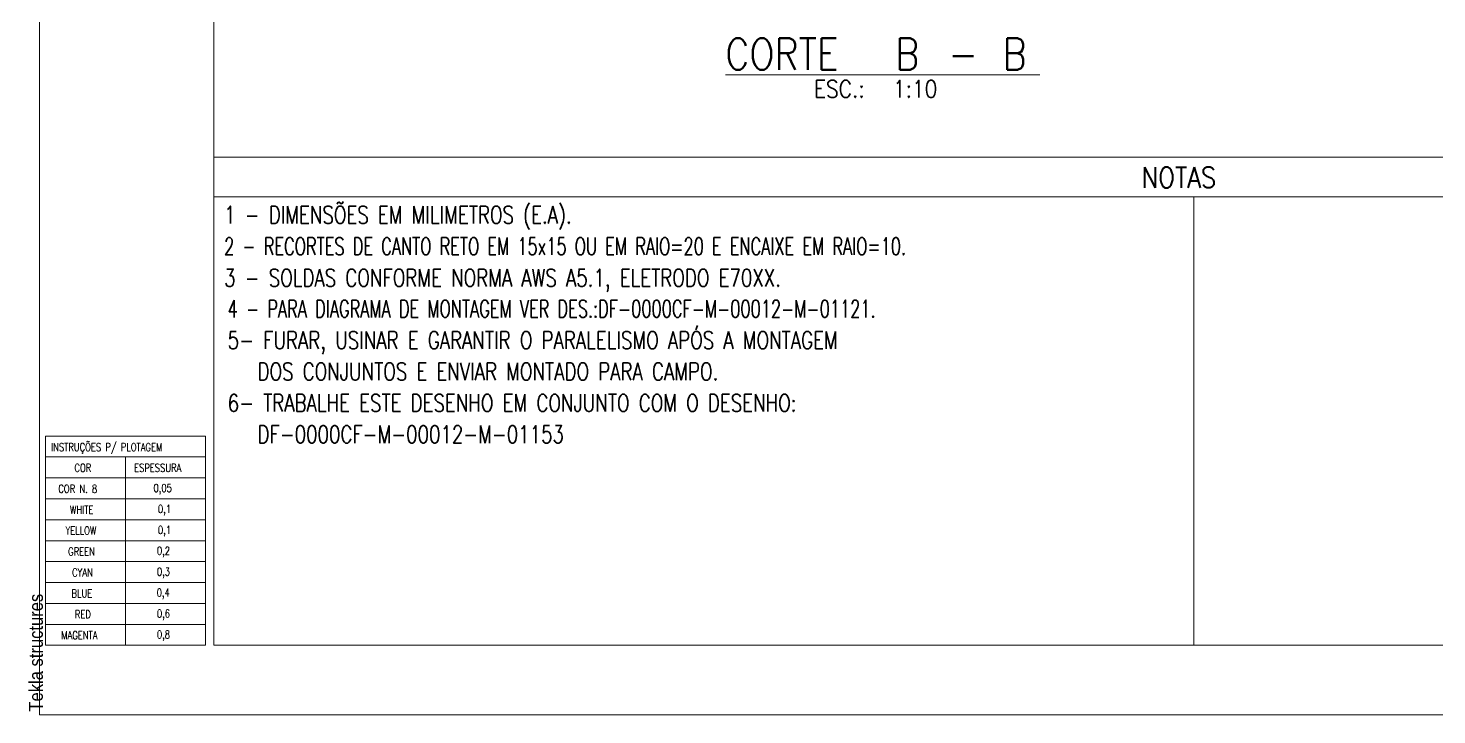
# Model space of a CAD drawing. Header units: millimetres. Extents: x 2 to 845, y 5 to 599.
# Drawn here: x 2.4 to 204.4, y 5 to 103.5 of the extents above; entities that cross this region are included whole.
import ezdxf

# ---------------------------------------------------------------- set-up
doc = ezdxf.new("R2010")
doc.units = ezdxf.units.MM
doc.linetypes.add('XKITLINE00', pattern=[0])
doc.layers.add('Folha do desenho', color=3, linetype='Continuous', lineweight=0)
doc.layers.add('Outro tipo de objeto', color=7, linetype='Continuous', lineweight=0)
doc.styles.add('ARIAL', font='ARIAL.TTF')
doc.styles.add('ROMANS', font='ROMANS__.TTF')
doc.styles.add('SIMPLEX', font='SIMPLEX_.TTF')

msp = doc.modelspace()

# ---------------------------------------------------------------- linework, layer by layer
at = {"layer": 'Outro tipo de objeto', "color": 7, "linetype": 'XKITLINE00', "lineweight": 0}
for p, q in [((4.04, 599), (4.04, 5.04)), ((4.87, 45), (4.87, 15)), ((27.81, 45), (4.87, 45)), ((27.81, 15), (27.81, 45)), ((27.81, 42), (4.87, 42)), ((16.34, 42), (16.34, 15)), ((27.81, 39), (4.87, 39)), ((27.81, 36), (4.87, 36)), ((27.81, 33), (4.87, 33)), ((27.81, 30), (4.87, 30)), ((27.81, 27), (4.87, 27)), ((27.81, 24), (4.87, 24)), ((27.81, 21), (4.87, 21)), ((27.81, 18), (4.87, 18)), ((27.81, 15), (4.87, 15)), ((4.04, 5.04), (845, 5.04))]:
    msp.add_line(p, q, dxfattribs=at)
at = {"layer": 'Outro tipo de objeto', "color": 6, "linetype": 'XKITLINE00', "lineweight": 0}
for p, q in [((29, 589), (29, 15)), ((29, 15), (835, 15))]:
    msp.add_line(p, q, dxfattribs=at)
at = {"layer": 'Outro tipo de objeto', "color": 1, "linetype": 'XKITLINE00', "lineweight": 0}
msp.add_line((102.36, 96.77), (147.46, 96.77), dxfattribs=at)
at = {"layer": 'Outro tipo de objeto', "color": 5, "linetype": 'XKITLINE00', "lineweight": 0}
msp.add_line((29, 85), (835, 85), dxfattribs=at)
at = {"layer": 'Outro tipo de objeto', "color": 4, "linetype": 'XKITLINE00', "lineweight": 0}
msp.add_line((29, 79.3), (475, 79.3), dxfattribs=at)
at = {"layer": 'Outro tipo de objeto', "color": 2, "linetype": 'XKITLINE00', "lineweight": 0}
msp.add_line((169.5, 15), (169.5, 79.3), dxfattribs=at)

# ---------------------------------------------------------------- texts
at = {"layer": 'Folha do desenho', "color": 5, "style": 'ARIAL', "width": 0.85}
msp.add_text('Tekla structures', height=2, rotation=90, dxfattribs=at).set_placement((4.5, 5.5))
at = {"layer": 'Outro tipo de objeto', "color": 1, "style": 'ROMANS', "width": 0.85}
for s, p in [('CORTE', (102.36, 97.52)), ('B', (126.72, 97.52)), ('B', (142.12, 97.52)), ('-', (134.31, 97.52))]:
    msp.add_text(s, height=4.5, dxfattribs=at).set_placement(p)
at = {"layer": 'Outro tipo de objeto', "color": 3}
for s, style, width, p in [('ESC.:', 'ROMANS', 0.85, (115.06, 93.52)), ('1:10', 'ROMANS', 0.85, (126.38, 93.52)), ('1 - DIMENSÕES EM MILIMETROS (E.A).', 'SIMPLEX', 0.765, (30.49, 75.46)), ('2 - RECORTES DE CANTO RETO EM 15x15 OU EM RAIO=20 E ENCAIXE EM RAIO=10.', 'SIMPLEX', 0.68, (30.49, 70.96)), ('3 - SOLDAS CONFORME NORMA AWS A5.1, ELETRODO E70XX.', 'SIMPLEX', 0.765, (30.49, 66.44)), ('4 - PARA DIAGRAMA DE MONTAGEM VER DES.:DF-0000CF-M-00012-M-01121.', 'SIMPLEX', 0.68, (31, 62)), ('5- FURAR, USINAR E GARANTIR O PARALELISMO APÓS A MONTAGEM ', 'ROMANS', 0.765, (31, 57.5)), ('   DOS CONJUNTOS E ENVIAR MONTADO PARA CAMPO.', 'ROMANS', 0.765, (31, 53)), ('6- TRABALHE ESTE DESENHO EM CONJUNTO COM O DESENHO:', 'ROMANS', 0.765, (31, 48.5)), ('   DF-0000CF-M-00012-M-01153', 'ROMANS', 0.765, (31, 44))]:
    msp.add_text(s, height=2.5, dxfattribs=dict(at, style=style, width=width)).set_placement(p)
at = {"layer": 'Outro tipo de objeto', "color": 5, "style": 'SIMPLEX', "width": 0.85}
msp.add_text('NOTAS', height=3, dxfattribs=at).set_placement((162.01, 80.57))
at = {"layer": 'Outro tipo de objeto', "color": 7, "style": 'ROMANS', "width": 0.765}
for s, height, p in [('INSTRUÇÕES P/ PLOTAGEM', 1.1474, (5.67, 42.84)), ('COR', 1.147, (9.03, 39.87)), ('ESPESSURA', 1.147, (17.58, 39.87)), ('COR N. 8', 1.147, (6.72, 36.87)), ('0,05', 1.147, (20.36, 36.98)), ('WHITE', 1.147, (8.41, 33.87)), ('0,1', 1.147, (21, 33.98)), ('YELLOW', 1.147, (7.75, 30.87)), ('0,1', 1.147, (21, 30.98)), ('GREEN', 1.147, (8.12, 27.87)), ('0,2', 1.147, (20.85, 27.98)), ('CYAN', 1.147, (8.69, 24.87)), ('0,3', 1.147, (20.85, 24.98)), ('BLUE', 1.147, (8.61, 21.87)), ('0,4', 1.147, (20.82, 21.98)), ('RED', 1.147, (9.08, 18.87)), ('0,6', 1.147, (20.85, 18.98)), ('MAGENTA', 1.147, (7.14, 15.87)), ('0,8', 1.147, (20.85, 15.98))]:
    msp.add_text(s, height=height, dxfattribs=at).set_placement(p)

doc.saveas('drawing.dxf')
